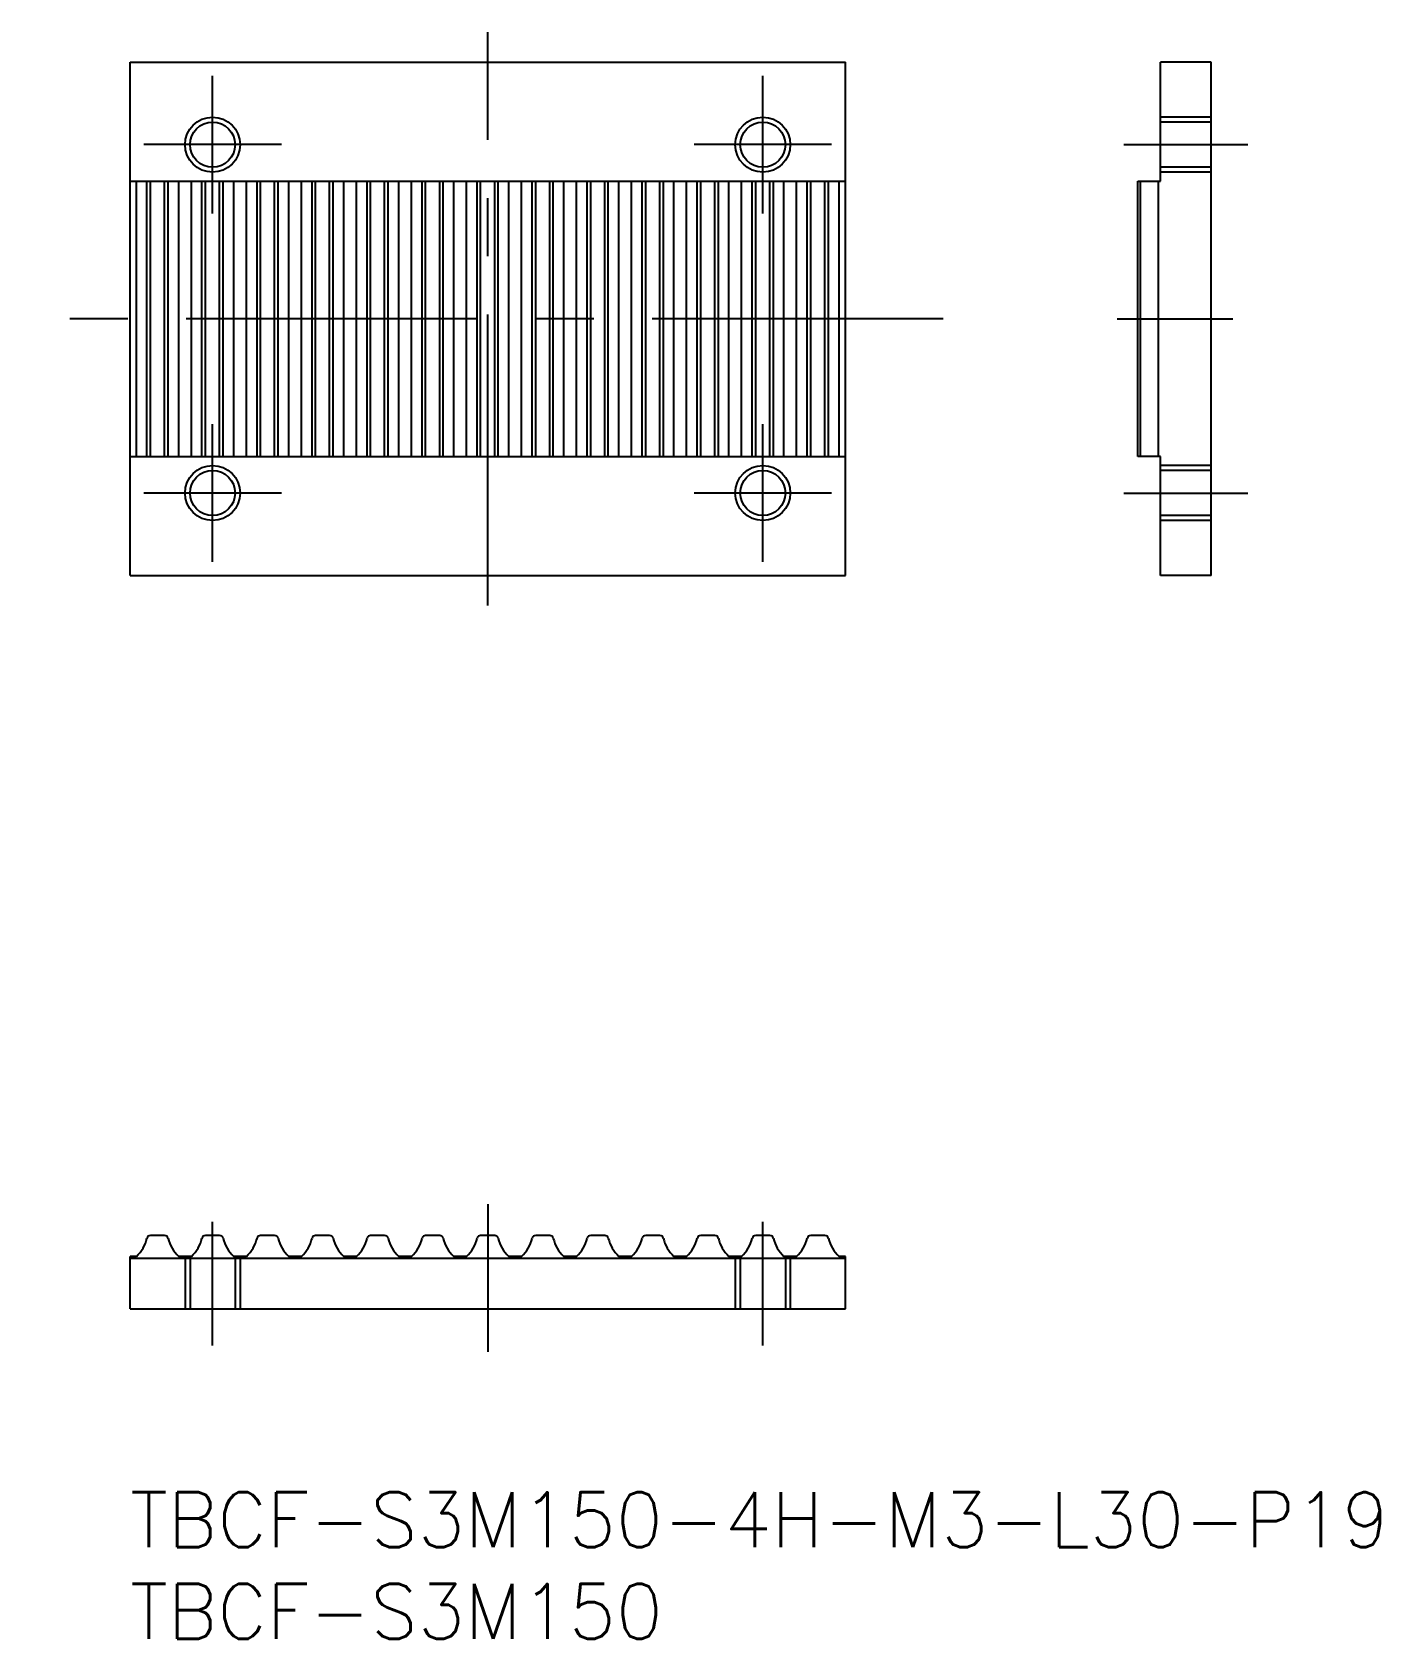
# Model space of a CAD drawing. Extents: x -5.3 to 68.1, y -8 to 79.6.
import ezdxf

# ---------------------------------------------------------------- set-up
doc = ezdxf.new("R2010")
doc.units = 0
doc.header["$LTSCALE"] = 0.5
doc.linetypes.add('CENTER', pattern=[50.8, 31.75, -6.35, 6.35, -6.35])
doc.linetypes.add('DASHED', pattern=[19.05, 12.7, -6.35])
doc.layers.get('0').update_dxf_attribs({"linetype": 'CONTINUOUS'})
for name, color, linetype in [('MSM_CENTER', 1, 'CENTER'), ('MSM_CONTINUOUS', 7, 'CONTINUOUS'), ('MSM_DASHED', 4, 'DASHED'), ('MSM_NARROW', 5, 'CONTINUOUS'), ('MSM_PART_NUMBER', 7, 'CONTINUOUS')]:
    doc.layers.add(name, color=color, linetype=linetype)
doc.styles.get("Standard").update_dxf_attribs({"font": 'txt.shx', "height": 3, "bigfont": 'bigfont.shx'})

msp = doc.modelspace()

# ---------------------------------------------------------------- linework, layer by layer
for p, q in [((0, 78), (39, 78)), ((0, 50), (39, 50))]:
    msp.add_line(p, q)
at = {"layer": 'MSM_CENTER'}
for p, q in [((19.5, 48.362), (19.5, 79.638)), ((4.5, 69.75), (4.5, 77.25)), ((34.5, 69.75), (34.5, 77.25)), ((8.25, 73.5), (0.75, 73.5)), ((38.25, 73.5), (30.75, 73.5)), ((54.189, 73.5), (60.939, 73.5)), ((44.337, 64), (-5.337, 64)), ((53.821, 64), (60.131, 64)), ((4.5, 50.75), (4.5, 58.25)), ((34.5, 50.75), (34.5, 58.25)), ((8.25, 54.5), (0.75, 54.5)), ((38.25, 54.5), (30.75, 54.5)), ((54.189, 54.5), (60.939, 54.5)), ((19.5, 15.716), (19.5, 7.648)), ((4.5, 8), (4.5, 14.75)), ((34.5, 8), (34.5, 14.75))]:
    msp.add_line(p, q, dxfattribs=at)
at = {"layer": 'MSM_CONTINUOUS'}
for p, q in [((0, 50), (0, 78)), ((39, 50), (39, 78)), ((58.939, 78), (56.189, 78)), ((56.189, 71.5), (56.189, 78)), ((58.939, 50), (58.939, 78)), ((0, 71.5), (39, 71.5)), ((0.345, 56.5), (0.345, 71.5)), ((2.655, 56.5), (2.655, 71.5)), ((3.345, 56.5), (3.345, 71.5)), ((5.655, 56.5), (5.655, 71.5)), ((6.345, 56.5), (6.345, 71.5)), ((8.655, 56.5), (8.655, 71.5)), ((9.345, 56.5), (9.345, 71.5)), ((11.655, 56.5), (11.655, 71.5)), ((12.345, 56.5), (12.345, 71.5)), ((14.655, 56.5), (14.655, 71.5)), ((15.345, 56.5), (15.345, 71.5)), ((17.655, 56.5), (17.655, 71.5)), ((18.345, 56.5), (18.345, 71.5)), ((20.655, 56.5), (20.655, 71.5)), ((21.345, 56.5), (21.345, 71.5)), ((23.655, 56.5), (23.655, 71.5)), ((24.345, 56.5), (24.345, 71.5)), ((26.655, 56.5), (26.655, 71.5)), ((27.345, 56.5), (27.345, 71.5)), ((29.655, 56.5), (29.655, 71.5)), ((30.345, 56.5), (30.345, 71.5)), ((32.655, 56.5), (32.655, 71.5)), ((33.345, 56.5), (33.345, 71.5)), ((35.655, 56.5), (35.655, 71.5)), ((36.345, 56.5), (36.345, 71.5)), ((38.655, 56.5), (38.655, 71.5)), ((54.939, 56.5), (54.939, 71.5)), ((54.939, 71.5), (56.189, 71.5)), ((56.079, 56.5), (56.079, 71.5)), ((0, 56.5), (39, 56.5)), ((56.189, 56.5), (54.939, 56.5)), ((56.189, 50), (56.189, 56.5)), ((58.939, 50), (56.189, 50)), ((1.883, 14), (1.117, 14)), ((4.883, 14), (4.117, 14)), ((7.883, 14), (7.117, 14)), ((10.883, 14), (10.117, 14)), ((13.883, 14), (13.117, 14)), ((16.883, 14), (16.117, 14)), ((19.883, 14), (19.117, 14)), ((22.883, 14), (22.117, 14)), ((25.883, 14), (25.117, 14)), ((28.883, 14), (28.117, 14)), ((31.883, 14), (31.117, 14)), ((34.883, 14), (34.117, 14)), ((37.883, 14), (37.117, 14)), ((0, 10), (0, 12.86)), ((0.345, 12.86), (0, 12.86)), ((39, 12.75), (0, 12.75)), ((3.345, 12.86), (2.655, 12.86)), ((6.345, 12.86), (5.655, 12.86)), ((9.345, 12.86), (8.655, 12.86)), ((12.345, 12.86), (11.655, 12.86)), ((15.345, 12.86), (14.655, 12.86)), ((18.345, 12.86), (17.655, 12.86)), ((21.345, 12.86), (20.655, 12.86)), ((24.345, 12.86), (23.655, 12.86)), ((27.345, 12.86), (26.655, 12.86)), ((30.345, 12.86), (29.655, 12.86)), ((33.345, 12.86), (32.655, 12.86)), ((36.345, 12.86), (35.655, 12.86)), ((39, 12.86), (38.655, 12.86)), ((39, 10), (39, 12.86)), ((0, 10), (39, 10))]:
    msp.add_line(p, q, dxfattribs=at)
for centre in [(4.5, 73.5), (34.5, 73.5), (4.5, 54.5), (34.5, 54.5)]:
    msp.add_circle(centre, 1.229, dxfattribs=at)
for centre, radius, start, end in [((-0.975, 14.295), 1.95, 312.6169, 346.68924), ((1.117, 13.8), 0.2, 90, 166.68924), ((1.883, 13.8), 0.2, 13.31076, 90), ((3.975, 14.295), 1.95, 193.31076, 227.3831), ((2.025, 14.295), 1.95, 312.6169, 346.68924), ((4.117, 13.8), 0.2, 90, 166.68924), ((4.883, 13.8), 0.2, 13.31076, 90), ((6.975, 14.295), 1.95, 193.31076, 227.3831), ((5.025, 14.295), 1.95, 312.6169, 346.68924), ((7.117, 13.8), 0.2, 90, 166.68924), ((7.883, 13.8), 0.2, 13.31076, 90), ((9.975, 14.295), 1.95, 193.31076, 227.3831), ((8.025, 14.295), 1.95, 312.6169, 346.68924), ((10.117, 13.8), 0.2, 90, 166.68924), ((10.883, 13.8), 0.2, 13.31076, 90), ((12.975, 14.295), 1.95, 193.31076, 227.3831), ((11.025, 14.295), 1.95, 312.6169, 346.68924), ((13.117, 13.8), 0.2, 90, 166.68924), ((13.883, 13.8), 0.2, 13.31076, 90), ((15.975, 14.295), 1.95, 193.31076, 227.3831), ((14.025, 14.295), 1.95, 312.6169, 346.68924), ((16.117, 13.8), 0.2, 90, 166.68923), ((16.883, 13.8), 0.2, 13.31076, 90), ((18.975, 14.295), 1.95, 193.31076, 227.3831), ((17.025, 14.295), 1.95, 312.6169, 346.68924), ((19.117, 13.8), 0.2, 90, 166.68924), ((19.883, 13.8), 0.2, 13.31076, 90), ((21.975, 14.295), 1.95, 193.31076, 227.3831), ((20.025, 14.295), 1.95, 312.6169, 346.68924), ((22.117, 13.8), 0.2, 90, 166.68924), ((22.883, 13.8), 0.2, 13.31076, 90), ((24.975, 14.295), 1.95, 193.31076, 227.3831), ((23.025, 14.295), 1.95, 312.6169, 346.68924), ((25.117, 13.8), 0.2, 90, 166.68924), ((25.883, 13.8), 0.2, 13.31076, 90), ((27.975, 14.295), 1.95, 193.31076, 227.3831), ((26.025, 14.295), 1.95, 312.6169, 346.68924), ((28.117, 13.8), 0.2, 90, 166.68924), ((28.883, 13.8), 0.2, 13.31076, 90), ((30.975, 14.295), 1.95, 193.31076, 227.3831), ((29.025, 14.295), 1.95, 312.6169, 346.68924), ((31.117, 13.8), 0.2, 90, 166.68924), ((31.883, 13.8), 0.2, 13.31076, 90), ((33.975, 14.295), 1.95, 193.31076, 227.3831), ((32.025, 14.295), 1.95, 312.6169, 346.68924), ((34.117, 13.8), 0.2, 90, 166.68924), ((34.883, 13.8), 0.2, 13.31076, 90), ((36.975, 14.295), 1.95, 193.31076, 227.3831), ((35.025, 14.295), 1.95, 312.6169, 346.68924), ((37.117, 13.8), 0.2, 90, 166.68924), ((37.883, 13.8), 0.2, 13.31076, 90), ((39.975, 14.295), 1.95, 193.31076, 227.3831)]:
    msp.add_arc(centre, radius, start, end, dxfattribs=at)
at = {"layer": 'MSM_DASHED'}
for p, q in [((58.939, 75), (56.189, 75)), ((58.939, 74.729), (56.189, 74.729)), ((58.939, 72.271), (56.189, 72.271)), ((58.939, 72), (56.189, 72)), ((58.939, 56), (56.189, 56)), ((58.939, 55.729), (56.189, 55.729)), ((58.939, 53.271), (56.189, 53.271)), ((58.939, 53), (56.189, 53)), ((3, 12.75), (3, 10)), ((3.271, 12.75), (3.271, 10)), ((5.729, 12.75), (5.729, 10)), ((6, 12.75), (6, 10)), ((33, 12.75), (33, 10)), ((33.271, 12.75), (33.271, 10)), ((35.729, 12.75), (35.729, 10)), ((36, 12.75), (36, 10))]:
    msp.add_line(p, q, dxfattribs=at)
at = {"layer": 'MSM_NARROW'}
for p, q in [((0.923, 56.5), (0.923, 71.5)), ((1.117, 56.5), (1.117, 71.5)), ((1.883, 56.5), (1.883, 71.5)), ((2.077, 56.5), (2.077, 71.5)), ((3.923, 56.5), (3.923, 71.5)), ((4.117, 56.5), (4.117, 71.5)), ((4.883, 56.5), (4.883, 71.5)), ((5.077, 56.5), (5.077, 71.5)), ((6.923, 56.5), (6.923, 71.5)), ((7.117, 56.5), (7.117, 71.5)), ((7.883, 56.5), (7.883, 71.5)), ((8.077, 56.5), (8.077, 71.5)), ((9.923, 56.5), (9.923, 71.5)), ((10.117, 56.5), (10.117, 71.5)), ((10.883, 56.5), (10.883, 71.5)), ((11.077, 56.5), (11.077, 71.5)), ((12.923, 56.5), (12.923, 71.5)), ((13.117, 56.5), (13.117, 71.5)), ((13.883, 56.5), (13.883, 71.5)), ((14.077, 56.5), (14.077, 71.5)), ((15.923, 56.5), (15.923, 71.5)), ((16.117, 56.5), (16.117, 71.5)), ((16.883, 56.5), (16.883, 71.5)), ((17.077, 56.5), (17.077, 71.5)), ((18.923, 56.5), (18.923, 71.5)), ((19.117, 56.5), (19.117, 71.5)), ((19.883, 56.5), (19.883, 71.5)), ((20.077, 56.5), (20.077, 71.5)), ((21.923, 56.5), (21.923, 71.5)), ((22.117, 56.5), (22.117, 71.5)), ((22.883, 56.5), (22.883, 71.5)), ((23.077, 56.5), (23.077, 71.5)), ((24.923, 56.5), (24.923, 71.5)), ((25.117, 56.5), (25.117, 71.5)), ((25.883, 56.5), (25.883, 71.5)), ((26.077, 56.5), (26.077, 71.5)), ((27.923, 56.5), (27.923, 71.5)), ((28.117, 56.5), (28.117, 71.5)), ((28.883, 56.5), (28.883, 71.5)), ((29.077, 56.5), (29.077, 71.5)), ((30.923, 56.5), (30.923, 71.5)), ((31.117, 56.5), (31.117, 71.5)), ((31.883, 56.5), (31.883, 71.5)), ((32.077, 56.5), (32.077, 71.5)), ((33.923, 56.5), (33.923, 71.5)), ((34.117, 56.5), (34.117, 71.5)), ((34.883, 56.5), (34.883, 71.5)), ((35.077, 56.5), (35.077, 71.5)), ((36.923, 56.5), (36.923, 71.5)), ((37.117, 56.5), (37.117, 71.5)), ((37.883, 56.5), (37.883, 71.5)), ((38.077, 56.5), (38.077, 71.5)), ((55.093, 56.5), (55.093, 71.5))]:
    msp.add_line(p, q, dxfattribs=at)
for centre in [(4.5, 73.5), (34.5, 73.5), (4.5, 54.5), (34.5, 54.5)]:
    msp.add_circle(centre, 1.5, dxfattribs=at)

# ---------------------------------------------------------------- texts
at = {"layer": 'MSM_PART_NUMBER'}
for s, p in [('TBCF-S3M150-4H-M3-L30-P19', (0, -3)), ('TBCF-S3M150', (0, -8))]:
    msp.add_text(s, height=3, dxfattribs=at).set_placement(p)

doc.saveas('drawing.dxf')
